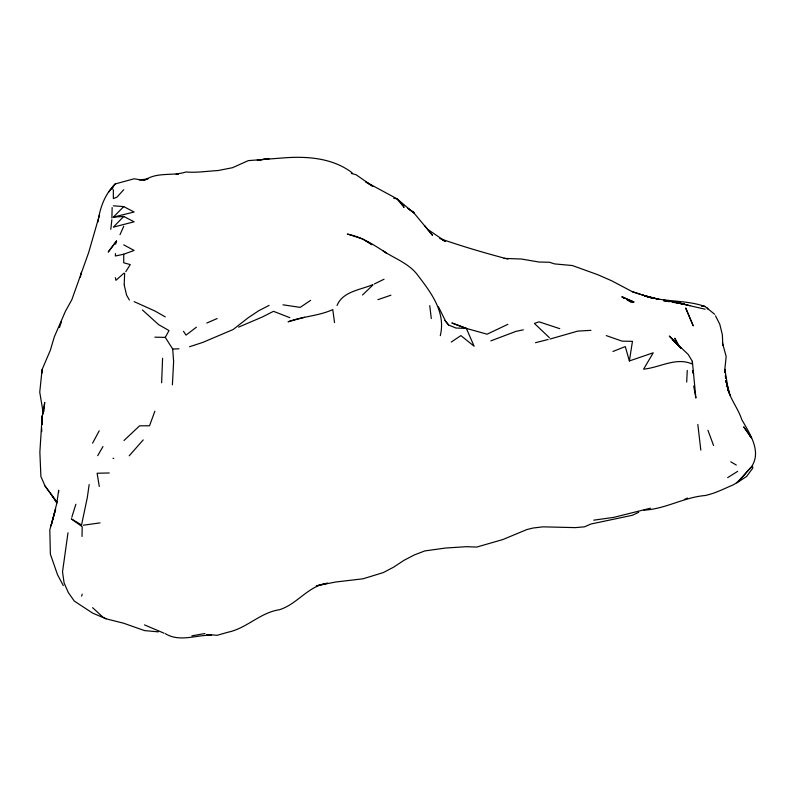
<?xml version="1.0" encoding="UTF-8"?>
<svg xmlns="http://www.w3.org/2000/svg" width="795" height="795" viewBox="0 0 795 795"><rect width="100%" height="100%" fill="white"/><g stroke="black" fill="none" stroke-linecap="round" stroke-linejoin="round"><path stroke-width="1.19" d="M123.732 244.85L134.117 250.445L123.732 254.231L123.732 262.767L130.281 264.606L125.809 271.612M42.046 424.57L42.075 417.484L44.699 402.359L43.844 411.572M162.577 358.277L161.643 382.793M82.034 536.466L82.203 526.747L71.292 518.877L81.537 524.958L87.301 497.65L89.169 484.582M58.601 492.642L58.661 490.207L56.833 503.245L51.059 525.783L55.61 509.217L49.807 529.848L50.373 554.145L57.548 574.765L63.312 585.597M111.896 218.029L112.145 207.565M41.976 373.074L42.095 369.546L50.314 350.317L54.299 336.881L65.498 311.123L71.818 299.755L88.652 252.562L99.534 214.849M41.847 424.54L42.075 417.484L39.869 452.176L40.893 476.483L45.067 486.063L56.763 501.963L45.067 486.063M124.199 284.531L124.646 273.341L123.732 273.341L115.981 280.327L115.355 277.644M172.396 384.83L173.628 361.566L172.694 349.035L165.261 337.378L154.876 337.179M686.691 382.047L687.268 370.391M115.504 253.585L115.355 255.99L123.732 254.231M440.281 335.689C446.164 311.749 430.542 292.063 417.107 274.354C408.61 263.433 394.648 258.435 383.289 251.081L386.41 253.029C374.286 245.089 361.765 236.93 347.326 234.068L362.52 238.838L371.762 244.701M42.095 369.546L39.75 392.164L43.367 413.857M110.783 229.367L111.866 219.718M67.982 532.779L62.517 571.893L64.107 582.973L68.31 592.533L74.293 601.07L92.578 613.074L105.954 618.758L123.732 623.26L144.491 630.584L158.334 631.866M680.997 348.23L672.56 339.574L688.241 354.5L692.356 361.347L692.395 364.09C676.068 356.726 659.92 367.608 643.602 369.158L653.232 352.791L629.382 360.95L632.462 341.353L622.078 341.144L606.247 335.599M80.365 277.087L81.358 272.327M97.954 221.964C99.951 207.763 104.831 194.238 115.176 183.953L134.107 178.786L144.491 180.485C156.883 171.551 172.376 176.42 186.02 171.978C196.435 172.893 206.799 171.183 217.174 170.607M115.633 244.164L116.537 241.004L108.309 251.916L116.537 241.004M81.597 596.151L82.203 594.153M71.818 517.247L75.873 504.239M59.486 327.49L61.434 321.707M154.876 411.184L149.52 425.762L139.582 425.832L124.02 440.48M112.115 189.24L113.347 186.249M120.005 234.694L123.732 226.277M337.05 305.499C342.844 291.278 360.244 290.056 372.686 284.67M644 510.142C665.365 509.058 683.958 497.282 705.135 495.524C713.94 493.665 722.009 489.79 730.168 486.152C739.519 483.022 744.527 473.89 751.146 467.222C762.335 451.649 749.417 433.196 741.745 419.522C737.889 407.656 729.104 397.897 727.008 385.406M92.578 443.173L99.216 430.82M165.261 337.378L169.017 330.581L158.602 324.608L142.424 309.971M97.706 455.674L102.962 446.552M108.647 192.171L115.176 183.953M129.207 455.803L143.209 439.913M123.732 189.707L117.064 197.031L113.347 198.621L113.347 189.757M751.146 467.222L736.796 482.903L746.664 476.404L752.756 468.146L752.517 465.94M407.775 208.24L414.304 212.792L408.56 209.045M123.732 216.459L113.347 227.141L134.107 221.795L123.732 216.459L113.347 217.124L123.732 206.601L134.107 212.007L113.347 217.124M362.52 295.005L372.905 285.007M196.405 327.202L186.02 335.112L183.506 331.296M310.616 300.341L300.232 307.377L282.99 304.823M451.272 342.039L460.881 335.599L474.138 346.232L466.347 328.405L452.037 323.038L466.347 328.405L487.106 334.198L507.876 324.32M727.654 477.626L737.621 471.395M269.088 305.379L258.703 310.766L248.318 317.662L233.183 329.498L202.755 342.416L189.518 346.759M374.336 283.974L384.035 279.234M684.376 499.538L687.486 498.048M638.693 512.298L632.462 515.249L590.933 524.024L584.484 526.837L575.272 527.622L542.955 526.846L533.028 528.029L526.886 529.549L502.738 539.586L476.732 547.069L466.347 546.692L445.578 548.033L424.818 550.925L414.434 554.89L404.049 560.296L393.674 567.133L383.289 572.589L363.017 578.8L335.699 582.019L316.251 585.796M206.789 323.038L217.174 318.527M238.599 327.142L262.439 316.937L273.49 311.322L289.847 317.682M490.813 340.886L515.885 331.386L523.319 329.836M612.965 351.47L625.268 346.58L629.382 360.95M377.903 299.675L390.911 295.203M632.025 302.537L633.863 301.981L622.078 296.893L624.075 298.026M650.429 508.204L613.819 517.356L593.716 520.178M549.951 339.067L577.717 331.118L590.933 330.342M304.535 317.255L288.078 321.786C302.627 316.36 318.646 316.052 332.787 309.593L334.516 322.581M535.492 342.705L548.103 339.495M318.437 585.339L327.56 583.232C308.44 585.617 297.33 604.21 279.462 609.725C260.263 612.518 246.808 628.298 227.996 632.214L217.174 635.284L206.789 634.519M217.671 170.617L232.428 167.725L248.318 160.63L280.883 158.106C305.3 155.979 331.863 157.36 352.135 172.763M191.863 635.841L204.971 633.516M257.292 160.143L269.078 158.722L257.51 160.143M83.306 525.207L100.041 522.881M139.205 179.958L147.979 178.915M176.093 174.453L178.458 174.175M112.999 458.427L113.824 458.357M211.44 635.155C196.117 634.907 179.511 642.449 165.261 633.625M172.694 349.035L178.974 348.806M109.263 472.975L97.119 473.244L99.296 486.48M504.09 258.415L521.381 259.021L539.02 262.032L549.405 262.251L554.483 263.89L572.38 265.54L597.929 274.762L611.703 280.804L632.462 291.765L653.232 298.473L632.462 291.765M466.347 328.405L455.962 328.027L448.618 325.006L444.922 320.484M113.347 205.806L123.732 206.601M725.885 380.726L729.919 395.016L725.905 380.726L728.478 391.21L724.861 369.327L725.139 372.726M663.606 300.321L669.788 300.947M664.163 300.361L669.877 300.957M705.135 309.215L671.974 301.623L663.606 300.669L669.718 301.722M701.478 306.025L705.135 306.542L714.645 314.273M701.906 306.015L705.135 306.542C685.648 299.546 664.292 302.428 644.666 295.74L647.875 296.913M672.163 302.14L684.376 304.227L673.991 301.553L689.802 305.648M393.704 198.243L397.122 198.889L414.434 213.547L432.5 235.29L424.818 225.84M633.863 301.981L621.968 296.863L623.976 297.996M684.376 304.227L671.974 301.623M644.666 295.74L659.075 299.407L642.847 295.184M351.301 173.449L356.001 174.671L372.905 186.428L365.988 182.085M507.876 259.091C484.94 253.019 462.114 246.361 439.724 238.51M559.789 328.673L539.02 321.826L534.399 323.436L549.405 337.676M164.018 633.178L144.491 624.89M442.467 240.07L445.578 241.511L427.561 229.268M134.107 301.623L154.876 310.984L165.261 316.877M105.954 618.758L102.962 617.188L92.588 607.658M404.049 205.647L397.122 198.889L366.078 182.075M730.784 461.816L736.289 465.035M365.939 240.865L371.911 244.373M681.176 348.19L669.301 336.047L679.964 347.286L674.796 338.292L677.34 343.798M749.953 436.097L751.514 437.856L743.822 427.024L751.514 437.856M397.122 198.889L404.049 207.425L403.552 206.591M448.618 325.006L445.578 321.17L438.482 306.88M706.984 307.715L708.365 309.583M51.248 494.49L56.803 503.086M129.376 300.043L126.594 295.134L124.219 285.087M715.52 315.814L719.793 324.3L722.367 334.804L722.814 345.328M707.938 430.284L713.582 445.528M693.687 386.082L695.883 398.047L692.356 361.347M722.426 342.744L726.173 356.577L724.941 368.165L725.259 372.706M692.922 371.722L693.538 374.018L692.773 370.49M414.304 212.792L414.434 213.547M697.821 424.441L700.822 450.149M429.747 305.628L431.297 318.517M725.428 376.124L725.616 378.39M725.408 374.982L725.646 378.38M41.747 431.615L41.658 428.088M42.294 415.735L41.906 424.331L42.294 415.735M631.021 301.971L626.997 299.695L631.031 301.971M686.582 310.05L685.678 308.033L693.25 325.89L686.582 310.05"/></g></svg>
